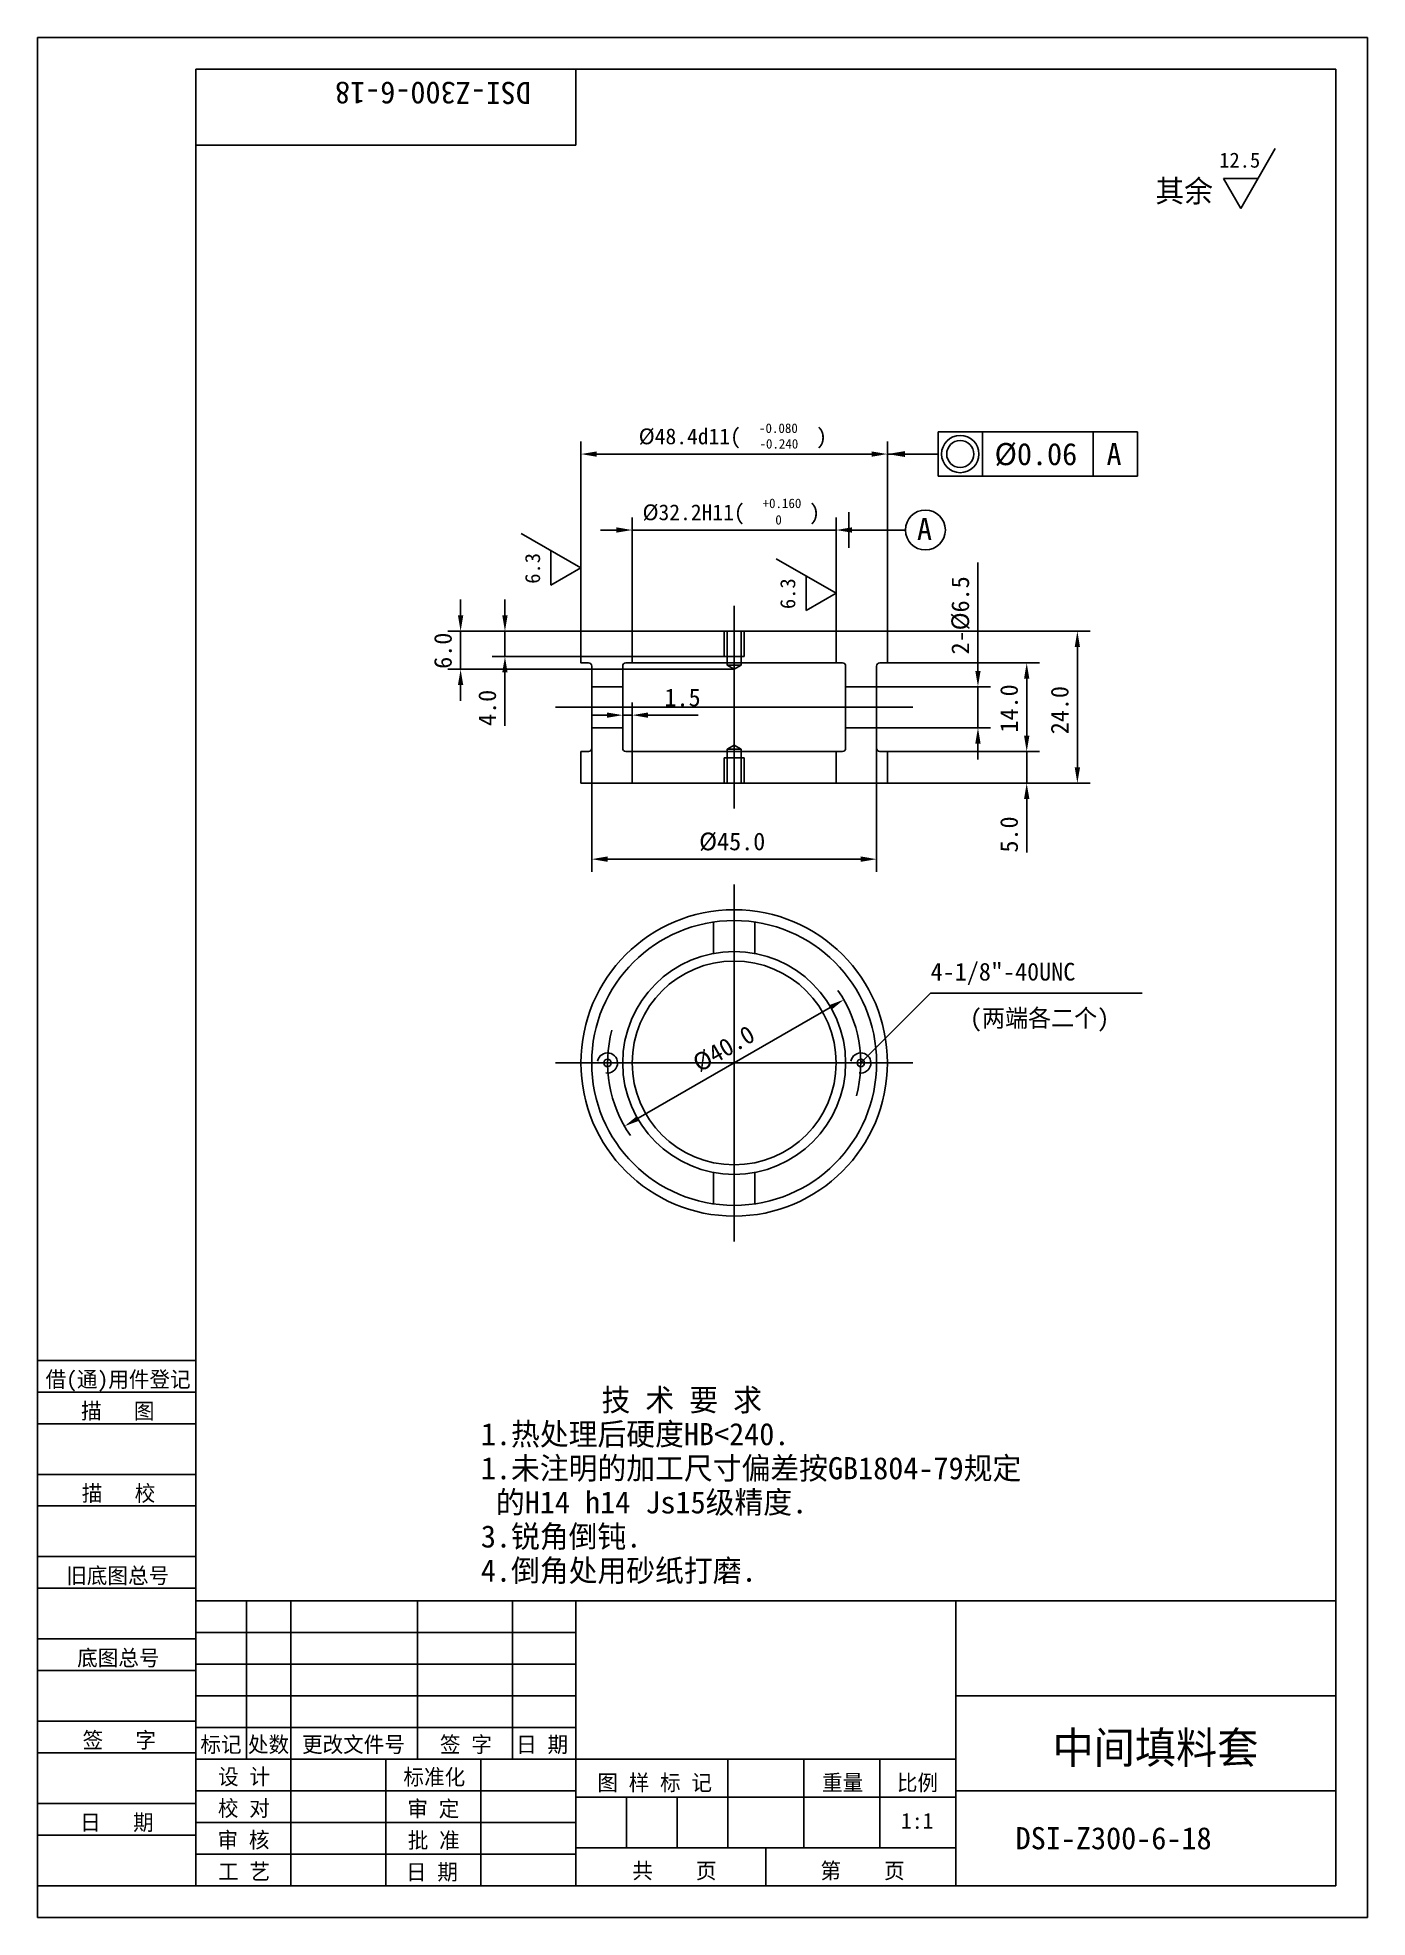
# Model space of a CAD drawing. Header units: metres. Extents: x 0 to 210, y 0 to 297.
import ezdxf

# ---------------------------------------------------------------- set-up
doc = ezdxf.new("R2010")
doc.units = ezdxf.units.M
for name, color, linetype in [('B', 3, 'Continuous'), ('C', 6, 'Continuous'), ('D', 1, 'Continuous'), ('FL', 5, 'Continuous'), ('T', 7, 'Continuous'), ('TL', 4, 'Continuous')]:
    doc.layers.add(name, color=color, linetype=linetype)

# ---------------------------------------------------------------- blocks, each defined once
blk = doc.blocks.new('PIC6')
blk.add_lwpolyline([(6.01, 0, 1), (-6.01, 0, 1)], format="xyb", close=True)
blk.add_lwpolyline([(-4.36, 0, 1), (4.36, 0, 1), (-4.36, 0, 1)], format="xyb")
blk = doc.blocks.new('TUKUN4')
at = {"layer": 'FL'}
for p, q in [((0, 297), (0, 0)), ((210, 297), (0, 297)), ((210, 0), (210, 297)), ((0, 78), (25, 78)), ((0, 70), (25, 70)), ((0, 65), (25, 65)), ((0, 57), (25, 57)), ((0, 52), (25, 52)), ((33, 25), (33, 50)), ((40, 5), (40, 50)), ((60, 25), (60, 50)), ((75, 25), (75, 50)), ((25, 45), (85, 45)), ((0, 44), (25, 44)), ((0, 39), (25, 39)), ((25, 40), (85, 40)), ((25, 35), (85, 35)), ((0, 31), (25, 31)), ((25, 30), (85, 30)), ((0, 26), (25, 26)), ((70, 5), (70, 25)), ((0, 18), (25, 18)), ((25, 20), (85, 20)), ((25, 15), (85, 15)), ((0, 13), (25, 13)), ((25, 10), (85, 10)), ((0, 0), (210, 0))]:
    blk.add_line(p, q, dxfattribs=at)
at = {"layer": 'TL'}
for p, q in [((25, 5), (25, 292)), ((205, 292), (25, 292)), ((85, 292), (85, 280)), ((205, 5), (205, 292)), ((85, 280), (25, 280)), ((0, 88), (25, 88)), ((0, 83), (25, 83)), ((205, 50), (25, 50)), ((85, 5), (85, 50)), ((145, 5), (145, 50)), ((205, 35), (145, 35)), ((145, 25), (25, 25)), ((55, 5), (55, 25)), ((109, 11), (109, 25)), ((121, 11), (121, 25)), ((133, 11), (133, 25)), ((85, 19), (145, 19)), ((93, 11), (93, 19)), ((101, 11), (101, 19)), ((205, 20), (145, 20)), ((145, 11), (85, 11)), ((115, 5), (115, 11)), ((0, 5), (205, 5))]:
    blk.add_line(p, q, dxfattribs=at)
at = {"layer": 'T'}
for s, p in [('借(通)用件登记', (1.26, 83.76)), ('描   图', (6.86, 78.76)), ('描   校', (6.98, 65.76)), ('旧底图总号', (4.52, 52.76)), ('底图总号', (6.25, 39.76)), ('签   字', (7.1, 26.76)), ('标记', (25.71, 26.07)), ('处数', (33.22, 26.07)), ('更改文件号', (41.75, 26.07)), ('签 字', (63.53, 26.07)), ('日 期', (75.57, 26.07)), ('设 计', (28.5, 20.99)), ('标准化', (57.77, 20.93)), ('图 样 标 记', (88.4, 20.04)), ('重量', (123.88, 20.04)), ('比例', (135.7, 20.04)), ('校 对', (28.48, 15.99)), ('审 定', (58.39, 15.93)), ('日   期', (6.72, 13.76)), ('审 核', (28.41, 10.99)), ('批 准', (58.46, 10.93)), ('共    页', (93.91, 6.13)), ('第    页', (123.62, 6.13)), ('工 艺', (28.52, 5.99)), ('日 期', (58.18, 5.93))]:
    blk.add_text(s, height=2.5, dxfattribs=at).set_placement(p)

msp = doc.modelspace()

# ---------------------------------------------------------------- linework, layer by layer
at = {"layer": 'B'}
for p, q in [((108.41, 203.2), (108.41, 199.2)), ((108.91, 203.2), (108.91, 197.83)), ((111.09, 203.2), (111.09, 197.83)), ((111.59, 203.2), (111.59, 199.2)), ((108.41, 199.2), (110, 199.2)), ((111.59, 199.2), (110, 199.2)), ((108.91, 197.83), (110, 197.83)), ((108.91, 197.83), (110, 197.2)), ((111.09, 197.83), (110, 197.2)), ((111.09, 197.83), (110, 197.83)), ((108.91, 184.57), (110, 185.2)), ((108.91, 179.2), (108.91, 184.57)), ((108.91, 184.57), (110, 184.57)), ((111.09, 184.57), (110, 185.2)), ((111.09, 184.57), (110, 184.57)), ((111.09, 179.2), (111.09, 184.57)), ((108.41, 179.2), (108.41, 183.2)), ((108.41, 183.2), (110, 183.2)), ((111.59, 183.2), (110, 183.2)), ((111.59, 179.2), (111.59, 183.2))]:
    msp.add_line(p, q, dxfattribs=at)
for points in [[(132.5, 135, 1), (87.5, 135, 1)], [(127.6, 135, 1), (92.4, 135, 1)]]:
    msp.add_lwpolyline(points, format="xyb", close=True, dxfattribs=at)
for points in [[(106.75, 152.3), (106.75, 157.26)], [(113.25, 157.26), (113.25, 152.3)], [(106.75, 117.7), (106.75, 112.74)], [(113.25, 117.7), (113.25, 112.74)]]:
    msp.add_lwpolyline(points, dxfattribs=at)
at = {"layer": 'C'}
for p, q in [((110, 175.2), (110, 207.2)), ((81.8, 191.2), (138.2, 191.2)), ((110, 163.2), (110, 106.8)), ((81.8, 135), (138.2, 135))]:
    msp.add_line(p, q, dxfattribs=at)
at = {"layer": 'D'}
for p, q in [((195.46, 279.46), (190, 270)), ((190, 270), (187.27, 274.73)), ((187.27, 274.73), (192.73, 274.73)), ((142.2, 227.7), (142.2, 234.7)), ((142.2, 234.7), (173.7, 234.7)), ((149.2, 227.7), (149.2, 234.7)), ((166.7, 227.7), (166.7, 234.7)), ((173.7, 234.7), (173.7, 227.7)), ((85.8, 203.2), (85.8, 233.2)), ((134.2, 203.2), (134.2, 233.2)), ((88.3, 231.2), (131.7, 231.2)), ((134.2, 231.2), (137.7, 231.2)), ((137.7, 231.2), (142.2, 231.2)), ((173.7, 227.7), (142.2, 227.7)), ((93.9, 203.2), (93.9, 221.2)), ((126.1, 203.2), (126.1, 221.2)), ((76.34, 218.66), (85.8, 213.2)), ((91.4, 219.2), (88.9, 219.2)), ((93.9, 219.2), (126.1, 219.2)), ((128.6, 219.2), (131.1, 219.2)), ((81.07, 210.47), (81.07, 215.93)), ((116.64, 214.66), (126.1, 209.2)), ((148.5, 199.45), (148.5, 214.07)), ((85.8, 213.2), (81.07, 210.47)), ((121.37, 206.47), (121.37, 211.93)), ((66.8, 205.7), (66.8, 208.2)), ((73.8, 205.7), (73.8, 208.2)), ((126.1, 209.2), (121.37, 206.47)), ((85.8, 203.2), (64.8, 203.2)), ((66.8, 203.2), (66.8, 197.2)), ((85.8, 203.2), (71.8, 203.2)), ((73.8, 203.2), (73.8, 199.2)), ((134.2, 203.2), (166.2, 203.2)), ((110, 199.2), (71.8, 199.2)), ((148.5, 196.95), (148.5, 199.45)), ((164.2, 181.7), (164.2, 200.7)), ((110, 197.2), (64.8, 197.2)), ((73.8, 196.7), (73.8, 194.2)), ((134.2, 198.2), (158.2, 198.2)), ((66.8, 194.7), (66.8, 192.2)), ((73.8, 194.2), (73.8, 188.24)), ((132.5, 194.45), (150.5, 194.45)), ((148.5, 187.95), (148.5, 194.45)), ((156.2, 195.7), (156.2, 186.7)), ((92.4, 189.95), (92.4, 191.95)), ((93.9, 184.2), (93.9, 191.95)), ((89.9, 189.95), (87.4, 189.95)), ((92.4, 189.95), (93.9, 189.95)), ((96.4, 189.95), (98.9, 189.95)), ((98.9, 189.95), (104.32, 189.95)), ((132.5, 187.95), (150.5, 187.95)), ((156.2, 186.7), (156.2, 189.2)), ((87.5, 184.7), (87.5, 165.2)), ((132.5, 184.7), (132.5, 165.2)), ((134.2, 184.2), (158.2, 184.2)), ((134.2, 184.2), (158.2, 184.2)), ((148.5, 185.45), (148.5, 182.95)), ((156.2, 184.2), (156.2, 179.2)), ((134.2, 179.2), (166.2, 179.2)), ((156.2, 179.2), (154.2, 179.2)), ((156.2, 176.7), (156.2, 174.2)), ((156.2, 174.2), (156.2, 168.24)), ((90, 167.2), (130, 167.2)), ((130, 135), (141.02, 146.02)), ((141.02, 146.02), (174.41, 146.02)), ((125.16, 143.75), (94.84, 126.25))]:
    msp.add_line(p, q, dxfattribs=at)
for points in [[(128.1, 222), (128.1, 216.4)], [(128.1, 219.2), (137.05, 219.2)]]:
    msp.add_lwpolyline(points, dxfattribs=at)
for points in [[(129.32, 129.82, 0.22), (126.38, 146.47, 0.22)], [(90.68, 140.18, 0.22), (93.62, 123.53, 0.22)]]:
    msp.add_lwpolyline(points, format="xyb", dxfattribs=at)
msp.add_circle((140.2, 219.2), 3.15, dxfattribs=at)
for points in [[(137, 231.67), (137, 230.73), (134.2, 231.2)], [(88.3, 231.62), (88.3, 230.78), (85.8, 231.2)], [(131.7, 231.62), (131.7, 230.78), (134.2, 231.2)], [(91.4, 219.62), (91.4, 218.78), (93.9, 219.2)], [(128.6, 219.62), (128.6, 218.78), (126.1, 219.2)], [(66.38, 205.7), (67.22, 205.7), (66.8, 203.2)], [(73.38, 205.7), (74.22, 205.7), (73.8, 203.2)], [(163.78, 200.7), (164.62, 200.7), (164.2, 203.2)], [(73.38, 196.7), (74.22, 196.7), (73.8, 199.2)], [(66.38, 194.7), (67.22, 194.7), (66.8, 197.2)], [(148.08, 196.95), (148.92, 196.95), (148.5, 194.45)], [(155.78, 195.7), (156.62, 195.7), (156.2, 198.2)], [(89.9, 190.37), (89.9, 189.53), (92.4, 189.95)], [(96.4, 190.37), (96.4, 189.53), (93.9, 189.95)], [(148.08, 185.45), (148.92, 185.45), (148.5, 187.95)], [(155.78, 186.7), (156.62, 186.7), (156.2, 184.2)], [(155.78, 186.7), (156.62, 186.7), (156.2, 184.2)], [(163.78, 181.7), (164.62, 181.7), (164.2, 179.2)], [(155.78, 176.7), (156.62, 176.7), (156.2, 179.2)], [(90, 167.62), (90, 166.78), (87.5, 167.2)], [(130, 167.62), (130, 166.78), (132.5, 167.2)], [(125.36, 143.39), (124.95, 144.11), (127.32, 145)], [(95.05, 125.89), (94.64, 126.61), (92.68, 125)]]:
    msp.add_solid(points, dxfattribs=at)
at = {"layer": 'FL'}
for centre in [(90, 135), (130, 135)]:
    msp.add_arc(centre, 1.59, 260, 170, dxfattribs=at)
at = {"layer": 'TL'}
for points in [[(85.8, 203.2), (85.8, 198.2), (87, 198.2, -0.41), (87.5, 197.7), (87.5, 194.45), (92.4, 194.45), (92.4, 197.7, -0.41), (92.9, 198.2), (93.9, 198.2), (93.9, 203.2), (85.8, 203.2)], [(134.2, 203.2), (134.2, 198.2), (133, 198.2, 0.41), (132.5, 197.7), (132.5, 194.45), (127.6, 194.45), (127.6, 197.7, 0.41), (127.1, 198.2), (126.1, 198.2), (126.1, 203.2), (134.2, 203.2)], [(85.8, 179.2), (85.8, 184.2), (87, 184.2, 0.41), (87.5, 184.7), (87.5, 187.95), (92.4, 187.95), (92.4, 184.7, 0.41), (92.9, 184.2), (93.9, 184.2), (93.9, 179.2), (85.8, 179.2)], [(134.2, 179.2), (134.2, 184.2), (133, 184.2, -0.41), (132.5, 184.7), (132.5, 187.95), (127.6, 187.95), (127.6, 184.7, -0.41), (127.1, 184.2), (126.1, 184.2), (126.1, 179.2), (134.2, 179.2)]]:
    msp.add_lwpolyline(points, format="xyb", dxfattribs=at)
for points in [[(93.9, 203.2), (110, 203.2)], [(126.1, 203.2), (110, 203.2)], [(93.9, 198.2), (110, 198.2)], [(126.1, 198.2), (110, 198.2)], [(87.5, 194.45), (87.5, 191.2)], [(92.4, 194.45), (92.4, 191.2)], [(127.6, 194.45), (127.6, 191.2)], [(132.5, 194.45), (132.5, 191.2)], [(87.5, 187.95), (87.5, 191.2)], [(92.4, 187.95), (92.4, 191.2)], [(127.6, 187.95), (127.6, 191.2)], [(132.5, 187.95), (132.5, 191.2)], [(93.9, 184.2), (110, 184.2)], [(126.1, 184.2), (110, 184.2)], [(93.9, 179.2), (110, 179.2)], [(126.1, 179.2), (110, 179.2)]]:
    msp.add_lwpolyline(points, dxfattribs=at)
for centre, radius in [((110, 135), 24.2), ((110, 135), 16.1), ((90, 135), 0.59), ((130, 135), 0.59)]:
    msp.add_circle(centre, radius, dxfattribs=at)

# ---------------------------------------------------------------- block references
at = {"layer": 'D', "xscale": 0.49, "yscale": 0.49, "zscale": 0.49}
msp.add_blockref('PIC6', (145.7, 231.2), dxfattribs=at)
at = {"layer": 'T'}
msp.add_blockref('TUKUN4', (0, 0), dxfattribs=at)

# ---------------------------------------------------------------- texts
at = {"layer": 'D'}
for s, height, rotation, p in [('DSI-Z300-6-18', 3.5, 180, (77.92, 290)), ('6.3', 2.38, 90, (79.35, 210.71)), ('6.3', 2.38, 90, (119.65, 206.71)), ('2-%%C6.5', 2.8, 90, (147.1, 199.54)), ('6.0', 2.8, 90, (65.4, 197.27)), ('4.0', 2.8, 90, (72.4, 188.24)), ('14.0', 2.8, 90, (154.8, 187.2)), ('24.0', 2.8, 90, (162.8, 186.93)), ('5.0', 2.8, 90, (154.8, 168.24)), ('%%C40.0', 2.8, 30, (104.51, 133.45))]:
    msp.add_text(s, height=height, rotation=rotation, dxfattribs=at).set_placement(p)
for s, height, p in [('12.5', 2.38, (186.6, 276.45)), ('其余', 3.5, (176.51, 271)), ('%%C48.4d11(       )', 2.5, (94.93, 232.75)), ('-0.080', 1.5, (113.93, 234.54)), ('-0.240', 1.5, (114, 232.07)), ('%%C0.06', 3.5, (151.12, 229.45)), ('A', 3.5, (168.8, 229.45)), ('%%C32.2H11(      )', 2.5, (95.53, 220.75)), ('+0.160', 1.5, (114.49, 222.67)), (' 0', 1.5, (115.48, 220.06)), ('A', 3.5, (138.87, 217.61)), ('1.5', 2.8, (98.99, 191.35)), ('%%C45.0', 2.8, (104.47, 168.6)), ('4-1/8%%034-40UNC', 2.8, (141.02, 148.02)), ('(两端各二个)', 2.8, (147.23, 140.7)), ('        技 术 要 求', 3.5, (70, 80)), ('1.热处理后硬度HB<240.', 3.5, (70, 74.61)), ('1.未注明的加工尺寸偏差按GB1804-79规定', 3.5, (70, 69.22)), (' 的H14 h14 Js15级精度.', 3.5, (70, 63.83)), ('3.锐角倒钝.', 3.5, (70, 58.44)), ('4.倒角处用砂纸打磨.', 3.5, (70, 53.05)), ('中间填料套', 5, (160.28, 24.32)), ('1:1', 2.5, (136.36, 14)), ('DSI-Z300-6-18', 3.5, (154.45, 10.76))]:
    msp.add_text(s, height=height, dxfattribs=at).set_placement(p)

doc.saveas('drawing.dxf')
